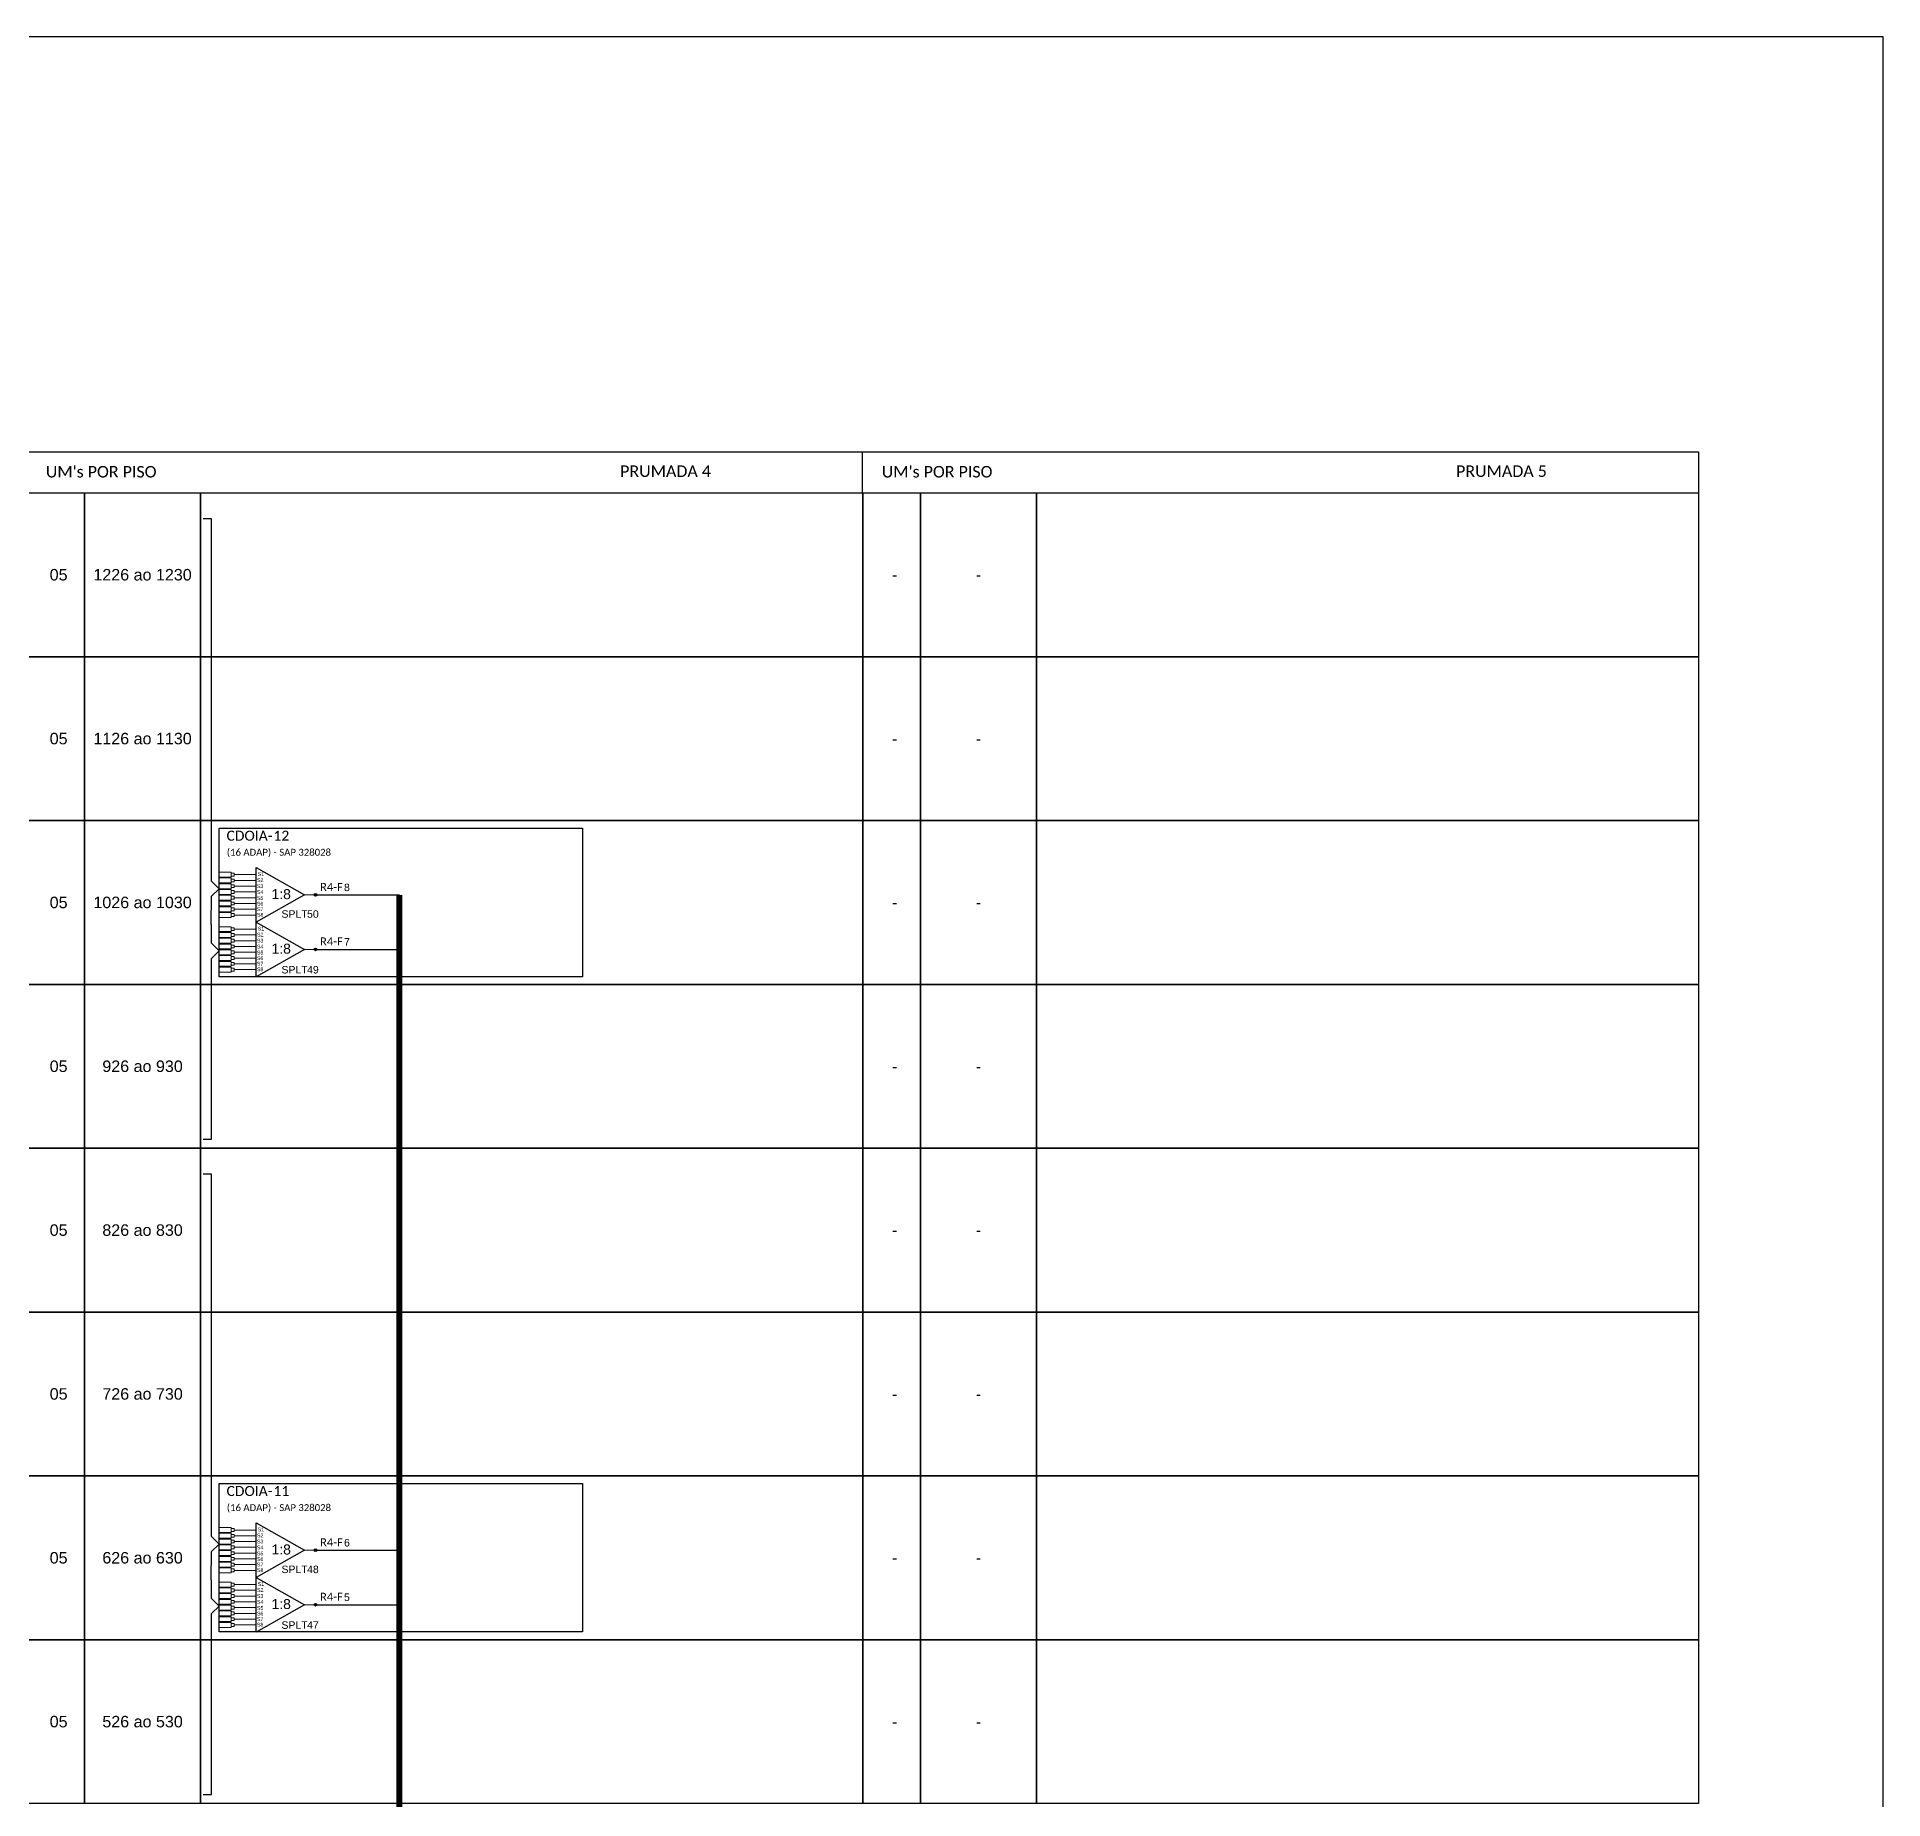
# Model space of a CAD drawing. Extents: x -89 to 2536, y 705 to 1299.
# Drawn here: x 2203.4 to 2535.6, y 982.1 to 1299 of the extents above; entities that cross this region are included whole.
import ezdxf
from ezdxf.enums import TextEntityAlignment as Align

# ---------------------------------------------------------------- set-up
doc = ezdxf.new("R2010")
doc.units = 0
doc.styles.add('ARIAL', font='arial.ttf')
doc.styles.add('WMF-Calibri0', font='calibri.ttf')

# ---------------------------------------------------------------- blocks, each defined once
blk = doc.blocks.new('SPLT_1-8_SC-APC_ESQ')
at = {"color": 3, "lineweight": 0}
for points in [[(2.41, -3.02), (0, -3.02)], [(2.41, -3.02), (2.41, -4)], [(2.99, -3.51), (7.37, -3.51)], [(2.41, -4), (0, -4)], [(2.41, -4.17), (0, -4.17)], [(2.41, -5.16), (0, -5.16)], [(2.41, -5.32), (0, -5.32)], [(2.41, -6.31), (0, -6.31)], [(2.41, -6.48), (0, -6.48)], [(2.41, -4.17), (2.41, -5.16)], [(2.41, -5.32), (2.41, -6.31)], [(2.41, -6.48), (2.41, -7.46)], [(7.37, -4.66), (2.99, -4.66)], [(7.37, -5.82), (2.99, -5.82)], [(7.37, -6.97), (2.99, -6.97)], [(2.41, -7.46), (0, -7.46)], [(2.41, -7.63), (0, -7.63)], [(2.41, -8.62), (0, -8.62)], [(2.41, -8.78), (0, -8.78)], [(2.41, -9.77), (0, -9.77)], [(2.41, -9.94), (0, -9.94)], [(2.41, -10.92), (0, -10.92)], [(2.41, -7.63), (2.41, -8.62)], [(2.41, -8.78), (2.41, -9.77)], [(2.41, -9.94), (2.41, -10.92)], [(7.37, -8.12), (2.99, -8.12)], [(7.37, -9.28), (2.99, -9.28)], [(7.37, -10.43), (2.99, -10.43)], [(2.41, -11.09), (0, -11.09)], [(2.41, -12.08), (0, -12.08)], [(2.41, -11.09), (2.41, -12.08)], [(7.37, -11.58), (2.99, -11.58)]]:
    blk.add_lwpolyline(points, dxfattribs=at)
for points in [[(2.99, -3.22), (2.41, -3.22), (2.41, -3.8), (2.99, -3.8)], [(2.99, -4.38), (2.41, -4.38), (2.41, -4.95), (2.99, -4.95)], [(2.99, -5.53), (2.41, -5.53), (2.41, -6.1), (2.99, -6.1)], [(2.99, -6.68), (2.41, -6.68), (2.41, -7.26), (2.99, -7.26)], [(2.99, -7.84), (2.41, -7.84), (2.41, -8.41), (2.99, -8.41)], [(2.99, -8.99), (2.41, -8.99), (2.41, -9.56), (2.99, -9.56)], [(2.99, -10.14), (2.41, -10.14), (2.41, -10.72), (2.99, -10.72)], [(2.99, -11.3), (2.41, -11.3), (2.41, -11.87), (2.99, -11.87)]]:
    blk.add_lwpolyline(points, close=True, dxfattribs=at)
at = {"color": 1}
blk.add_lwpolyline([(7.37, -2.1), (17.04, -7.55), (7.37, -13), (7.37, -2.1)], dxfattribs=at)
at = {"color": 1, "lineweight": 0}
blk.add_lwpolyline([(17.04, -7.55), (19.26, -7.55)], dxfattribs=at)
at = {"color": 1, "style": 'ARIAL'}
for s, height, p in [('S1', 0.75, (7.7, -3.78)), ('S3', 0.75, (7.55, -6.18)), ('S4', 0.75, (7.55, -7.36)), ('S2', 0.75, (7.56, -4.97)), ('1:8', 2, (10.45, -8.4)), ('S5', 0.75, (7.55, -8.57)), ('S6', 0.75, (7.55, -9.69)), ('S7', 0.75, (7.55, -10.78)), ('S8', 0.75, (7.55, -11.9))]:
    blk.add_text(s, height=height, dxfattribs=at).set_placement(p)

msp = doc.modelspace()

# ---------------------------------------------------------------- hatches: boundary and pattern name
h = msp.add_hatch(color=3)
h.dxf.hatch_style = 1
edge = h.paths.add_edge_path()
edge.add_arc((2253.53, 1144.7), 0.231, 0, 360)
h = msp.add_hatch(color=3)
h.dxf.hatch_style = 1
edge = h.paths.add_edge_path()
edge.add_arc((2253.53, 1134.9), 0.231, 0, 360)
h = msp.add_hatch(color=3)
h.dxf.hatch_style = 1
edge = h.paths.add_edge_path()
edge.add_arc((2253.53, 1026.83), 0.231, 0, 360)
h = msp.add_hatch(color=3)
h.dxf.hatch_style = 1
edge = h.paths.add_edge_path()
edge.add_arc((2253.53, 1017.02), 0.231, 0, 360)

# ---------------------------------------------------------------- linework, layer by layer
for points in [[(1697, 705.02), (2535.56, 705.02), (2535.56, 1299.02), (1697, 1299.02), (1697, 705.02)], [(2351.96, 1217.02), (2351.96, 1224.42)]]:
    msp.add_lwpolyline(points)
at = {"color": 7, "ltscale": 0.5}
msp.add_lwpolyline([(1932.02, 1224.42), (2502.37, 1224.42), (2502.37, 1217.02)], dxfattribs=at)
for points in [[(2201.58, 1217.02), (2211.99, 1217.02), (2211.99, 1187.55), (2201.58, 1187.55)], [(2211.99, 1217.02), (2232.82, 1217.02), (2232.82, 1187.55), (2211.99, 1187.55)], [(2232.82, 1217.02), (2351.98, 1217.02), (2351.98, 1187.55), (2232.82, 1187.55)], [(2351.98, 1217.02), (2362.39, 1217.02), (2362.39, 1187.55), (2351.98, 1187.55)], [(2362.39, 1217.02), (2383.22, 1217.02), (2383.22, 1187.55), (2362.39, 1187.55)], [(2383.22, 1217.02), (2502.37, 1217.02), (2502.37, 1187.55), (2383.22, 1187.55)], [(2201.58, 1187.55), (2211.99, 1187.55), (2211.99, 1158.08), (2201.58, 1158.08)], [(2211.99, 1187.55), (2232.82, 1187.55), (2232.82, 1158.08), (2211.99, 1158.08)], [(2232.82, 1187.55), (2351.98, 1187.55), (2351.98, 1158.08), (2232.82, 1158.08)], [(2351.98, 1187.55), (2362.39, 1187.55), (2362.39, 1158.08), (2351.98, 1158.08)], [(2362.39, 1187.55), (2383.22, 1187.55), (2383.22, 1158.08), (2362.39, 1158.08)], [(2383.22, 1187.55), (2502.37, 1187.55), (2502.37, 1158.08), (2383.22, 1158.08)], [(2201.58, 1158.08), (2211.99, 1158.08), (2211.99, 1128.61), (2201.58, 1128.61)], [(2211.99, 1158.08), (2232.82, 1158.08), (2232.82, 1128.61), (2211.99, 1128.61)], [(2232.82, 1158.08), (2351.98, 1158.08), (2351.98, 1128.61), (2232.82, 1128.61)], [(2351.98, 1158.08), (2362.39, 1158.08), (2362.39, 1128.61), (2351.98, 1128.61)], [(2362.39, 1158.08), (2383.22, 1158.08), (2383.22, 1128.61), (2362.39, 1128.61)], [(2383.22, 1158.08), (2502.37, 1158.08), (2502.37, 1128.61), (2383.22, 1128.61)], [(2201.58, 1128.61), (2211.99, 1128.61), (2211.99, 1099.14), (2201.58, 1099.14)], [(2211.99, 1128.61), (2232.82, 1128.61), (2232.82, 1099.14), (2211.99, 1099.14)], [(2232.82, 1128.61), (2351.98, 1128.61), (2351.98, 1099.14), (2232.82, 1099.14)], [(2351.98, 1128.61), (2362.39, 1128.61), (2362.39, 1099.14), (2351.98, 1099.14)], [(2362.39, 1128.61), (2383.22, 1128.61), (2383.22, 1099.14), (2362.39, 1099.14)], [(2383.22, 1128.61), (2502.37, 1128.61), (2502.37, 1099.14), (2383.22, 1099.14)], [(2201.58, 1099.14), (2211.99, 1099.14), (2211.99, 1069.67), (2201.58, 1069.67)], [(2211.99, 1099.14), (2232.82, 1099.14), (2232.82, 1069.67), (2211.99, 1069.67)], [(2232.82, 1099.14), (2351.98, 1099.14), (2351.98, 1069.67), (2232.82, 1069.67)], [(2351.98, 1099.14), (2362.39, 1099.14), (2362.39, 1069.67), (2351.98, 1069.67)], [(2362.39, 1099.14), (2383.22, 1099.14), (2383.22, 1069.67), (2362.39, 1069.67)], [(2383.22, 1099.14), (2502.37, 1099.14), (2502.37, 1069.67), (2383.22, 1069.67)], [(2201.58, 1069.67), (2211.99, 1069.67), (2211.99, 1040.2), (2201.58, 1040.2)], [(2211.99, 1069.67), (2232.82, 1069.67), (2232.82, 1040.2), (2211.99, 1040.2)], [(2232.82, 1069.67), (2351.98, 1069.67), (2351.98, 1040.2), (2232.82, 1040.2)], [(2351.98, 1069.67), (2362.39, 1069.67), (2362.39, 1040.2), (2351.98, 1040.2)], [(2362.39, 1069.67), (2383.22, 1069.67), (2383.22, 1040.2), (2362.39, 1040.2)], [(2383.22, 1069.67), (2502.37, 1069.67), (2502.37, 1040.2), (2383.22, 1040.2)], [(2201.58, 1040.2), (2211.99, 1040.2), (2211.99, 1010.73), (2201.58, 1010.73)], [(2211.99, 1040.2), (2232.82, 1040.2), (2232.82, 1010.73), (2211.99, 1010.73)], [(2232.82, 1040.2), (2351.98, 1040.2), (2351.98, 1010.73), (2232.82, 1010.73)], [(2351.98, 1040.2), (2362.39, 1040.2), (2362.39, 1010.73), (2351.98, 1010.73)], [(2362.39, 1040.2), (2383.22, 1040.2), (2383.22, 1010.73), (2362.39, 1010.73)], [(2383.22, 1040.2), (2502.37, 1040.2), (2502.37, 1010.73), (2383.22, 1010.73)], [(2201.58, 1010.73), (2211.99, 1010.73), (2211.99, 981.27), (2201.58, 981.27)], [(2211.99, 1010.73), (2232.82, 1010.73), (2232.82, 981.27), (2211.99, 981.27)], [(2232.82, 1010.73), (2351.98, 1010.73), (2351.98, 981.27), (2232.82, 981.27)], [(2351.98, 1010.73), (2362.39, 1010.73), (2362.39, 981.27), (2351.98, 981.27)], [(2362.39, 1010.73), (2383.22, 1010.73), (2383.22, 981.27), (2362.39, 981.27)], [(2383.22, 1010.73), (2502.37, 1010.73), (2502.37, 981.27), (2383.22, 981.27)]]:
    msp.add_lwpolyline(points, close=True)
at = {"color": 3}
for points in [[(2233.3, 1100.75), (2234.79, 1100.75), (2234.79, 1128.2), (2234.79, 1128.2), (2234.79, 1133.29), (2236.2, 1134.65), (2234.79, 1136.01), (2234.79, 1139.36), (2234.78, 1139.36), (2234.79, 1144.46), (2236.2, 1145.82), (2234.79, 1147.17), (2234.79, 1212.35), (2233.3, 1212.35)], [(2233.3, 982.87), (2234.79, 982.87), (2234.79, 1010.32), (2234.79, 1010.32), (2234.79, 1015.42), (2236.2, 1016.77), (2234.79, 1018.13), (2234.79, 1021.49), (2234.78, 1021.49), (2234.79, 1026.58), (2236.2, 1027.94), (2234.79, 1029.3), (2234.79, 1094.47), (2233.3, 1094.47)]]:
    msp.add_lwpolyline(points, dxfattribs=at)
at = {"color": 1}
for points in [[(2236.2, 1156.7), (2301.55, 1156.7), (2301.55, 1129.99), (2236.2, 1129.99)], [(2236.2, 1038.82), (2301.55, 1038.82), (2301.55, 1012.12), (2236.2, 1012.12)]]:
    msp.add_lwpolyline(points, close=True, dxfattribs=at)
for points in [[(2301.55, 1129.99), (2301.55, 1129.99), (2301.55, 1129.99), (2236.2, 1129.99), (2236.2, 1151.5), (2236.2, 1151.5)], [(2253.53, 1144.7), (2268.61, 1144.7)], [(2253.53, 1134.9), (2268.61, 1134.9)], [(2301.55, 1012.12), (2301.55, 1012.12), (2301.55, 1012.12), (2236.2, 1012.12), (2236.2, 1033.62), (2236.2, 1033.62)], [(2253.53, 1026.83), (2268.61, 1026.83)], [(2253.53, 1017.02), (2268.61, 1017.02)]]:
    msp.add_lwpolyline(points, dxfattribs=at)
msp.add_lwpolyline([(2117.5, 856.23, 1.22, 1.22, 0), (2117.5, 869.47, 1.22, 1.22, 0), (2268.61, 869.47, 1.12, 1.12, 0), (2268.61, 1144.7, 1.12, 1.12, 0)], format="xyseb", dxfattribs=at)
at = {"color": 3}
for centre in [(2253.53, 1144.7), (2253.53, 1134.9), (2253.53, 1026.83), (2253.53, 1017.02)]:
    msp.add_circle(centre, 0.231, dxfattribs=at)

# ---------------------------------------------------------------- block references
at = {"xscale": 0.9, "yscale": 0.9, "zscale": 0.9}
for p in [(2236.2, 1151.5), (2236.2, 1141.69), (2236.2, 1033.62), (2236.2, 1023.81)]:
    msp.add_blockref('SPLT_1-8_SC-APC_ESQ', p, dxfattribs=at)

# ---------------------------------------------------------------- texts
at = {"style": 'WMF-Calibri0'}
for s, p in [("UM's POR PISO", (2205.01, 1219.78)), ('PRUMADA 4', (2308.34, 1219.88)), ("UM's POR PISO", (2355.41, 1219.78)), ('PRUMADA 5', (2458.74, 1219.88))]:
    msp.add_text(s, height=2.07, dxfattribs=at).set_placement(p)
at = {"style": 'ARIAL'}
for s, p in [('05', (2207.31, 1202.29)), ('1226 ao 1230', (2222.41, 1202.29)), ('-', (2357.71, 1202.29)), ('-', (2372.81, 1202.29)), ('05', (2207.31, 1172.82)), ('1126 ao 1130', (2222.41, 1172.82)), ('-', (2357.71, 1172.82)), ('-', (2372.81, 1172.82)), ('05', (2207.31, 1143.35)), ('1026 ao 1030', (2222.41, 1143.35)), ('-', (2357.71, 1143.35)), ('-', (2372.81, 1143.35)), ('05', (2207.31, 1113.88)), ('926 ao 930', (2222.41, 1113.88)), ('-', (2357.71, 1113.88)), ('-', (2372.81, 1113.88)), ('05', (2207.31, 1084.41)), ('826 ao 830', (2222.41, 1084.41)), ('-', (2357.71, 1084.41)), ('-', (2372.81, 1084.41)), ('05', (2207.31, 1054.94)), ('726 ao 730', (2222.41, 1054.94)), ('-', (2357.71, 1054.94)), ('-', (2372.81, 1054.94)), ('05', (2207.31, 1025.47)), ('626 ao 630', (2222.41, 1025.47)), ('-', (2357.71, 1025.47)), ('-', (2372.81, 1025.47)), ('05', (2207.31, 996)), ('526 ao 530', (2222.41, 996)), ('-', (2357.71, 996)), ('-', (2372.81, 996))]:
    msp.add_text(s, height=2.07, dxfattribs=at).set_placement(p, align=Align.MIDDLE_CENTER)
at = {"color": 1, "style": 'WMF-Calibri0'}
for s, height, p in [('CDOIA-', 1.8, (2237.52, 1154.45)), ('R4-F', 1.44, (2254.35, 1145.41)), ('R4-F', 1.44, (2254.35, 1135.61)), ('CDOIA-', 1.8, (2237.52, 1036.58)), ('R4-F', 1.44, (2254.35, 1027.53)), ('R4-F', 1.44, (2254.35, 1017.73))]:
    msp.add_text(s, height=height, dxfattribs=at).set_placement(p)
at = {"color": 7, "style": 'WMF-Calibri0'}
for s, p in [('12', (2245.96, 1154.45)), ('11', (2245.96, 1036.58))]:
    msp.add_text(s, height=1.8, dxfattribs=at).set_placement(p)
at = {"color": 1}
for s, height, style, p in [('(16 ADAP) - SAP 328028', 1.2375, 'WMF-Calibri0', (2246.94, 1151.75)), ('8', 1.35, 'ARIAL', (2259.18, 1145.38)), ('7', 1.35, 'ARIAL', (2259.18, 1135.57)), ('(16 ADAP) - SAP 328028', 1.2375, 'WMF-Calibri0', (2246.94, 1033.87)), ('6', 1.35, 'ARIAL', (2259.18, 1027.5)), ('5', 1.35, 'ARIAL', (2259.18, 1017.7))]:
    msp.add_text(s, height=height, dxfattribs=dict(at, style=style)).set_placement(p, align=Align.CENTER)
at = {"color": 7, "style": 'ARIAL'}
for s, p in [('SPLT', (2249.76, 1140.59)), ('50', (2253.06, 1140.59)), ('SPLT', (2249.76, 1130.57)), ('49', (2253.06, 1130.57)), ('SPLT', (2249.76, 1022.71)), ('48', (2253.06, 1022.71)), ('SPLT', (2249.76, 1012.69)), ('47', (2253.06, 1012.69))]:
    msp.add_text(s, height=1.35, dxfattribs=at).set_placement(p, align=Align.CENTER)

doc.saveas('drawing.dxf')
